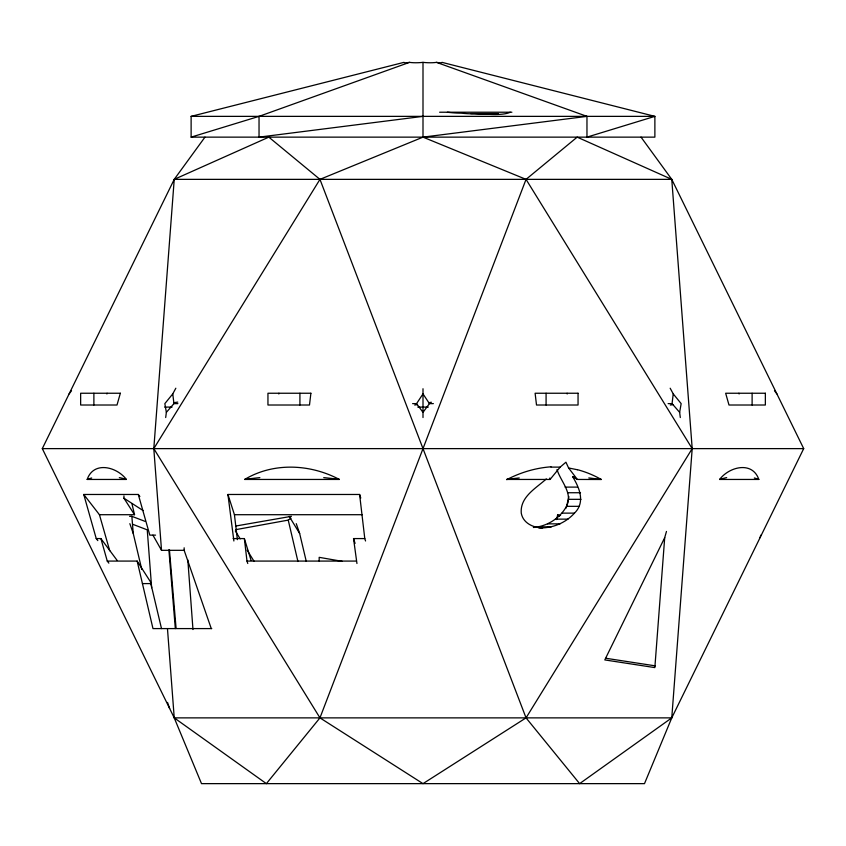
<?xml version="1.0" encoding="UTF-8"?>
<svg xmlns="http://www.w3.org/2000/svg" width="846" height="846" viewBox="0 0 846 846"><rect width="100%" height="100%" fill="white"/><g stroke="black" fill="none" stroke-linecap="round" stroke-linejoin="round"><path stroke-width="1.27" d="M204.965 137.137L174.234 179.363L153.803 448.623L161.523 550.323L184.153 550.323L211.267 628.589M664.702 537.675L654.846 667.6L604.795 659.922L664.702 537.675L666.468 531.436M167.466 628.589L174.234 717.873L266.374 783.639L319.957 717.873L526.043 179.363L577.173 137.137L671.766 179.363L803.7 448.623L671.766 717.873L579.626 783.639L526.043 717.873L319.957 179.363L268.827 137.137L174.234 179.363L42.3 448.623L174.234 717.873L201.507 783.639L644.493 783.639L671.766 717.873L692.197 448.623L671.766 179.363L641.035 137.137M278.82 393.982L278.905 393.242M680.311 417.533L679.634 412.351L672.062 403.627L673.236 393.887L670.169 388.219M165.689 417.533L166.366 412.351L164.843 403.627L172.764 393.887L175.831 388.219M679.634 412.351L681.157 403.627L673.236 393.887M556.562 519.56L557.662 514.897L560.57 515.426M566.217 507.991L568.903 496.634M106.892 393.982L107.093 393.242M760.068 537.675L760.766 535.18M538.881 527.872C552.205 528.464 565.53 523.071 574.476 513.131C585.58 502.291 579.436 487.751 572.615 476.647L574.413 476.753M533.382 527.492C546.95 526.424 559.978 518.365 566.492 506.331C573.292 493.133 560.634 481.511 557.006 469.519M87.17 479.449C93.663 460.732 116.833 466.749 126.382 479.449L87.17 479.449A384.676 140.753 71.7 0 1 91.664 477.979M412.615 403.627L416.57 403.627L423 393.887L429.43 403.627L433.385 403.627M429.43 403.627L423 412.351L416.57 403.627M69.118 393.887L71.519 390.736M577.416 469.678A122.236 107.981 -51.3 0 1 601.284 479.502L577.363 479.449L568.597 467.975L565.932 462.202L560.158 467.129L550.069 479.449L506.659 479.449A385.808 340.811 -51.3 0 1 519.243 477.958M166.366 412.351L173.938 403.627L172.764 393.887M719.618 479.449C729.167 466.749 752.337 460.732 758.83 479.449L719.618 479.449A384.676 140.753 -71.7 0 1 726.682 477.599M546.326 478.921C535.983 488.29 519.899 496.877 521.263 513.131C522.976 523.092 533.371 527.925 542.635 527.872M235.759 529.659L288.232 520.11L290.971 518.207M244.684 479.449C273.406 462.138 310.292 463.968 339.341 479.449L244.684 479.449A384.676 339.817 51.3 0 1 259.87 477.63M191.122 137.137L259.035 116.367L409.538 62.361A18.453 4.516 -6 0 0 423 62.371A18.453 4.516 6 0 0 436.462 62.371A18.453 1.872 14.2 0 0 442.046 62.371L654.878 116.367L654.878 137.137L191.122 137.137L191.122 116.367L403.965 62.361A18.453 1.872 -14.2 0 0 409.538 62.371M235.6 526.053L291.436 516.314M670.307 405.065L672.908 404.61M414.699 405.054L417.29 404.61M428.816 402.685L431.418 402.262M173.832 402.685L177.745 402.104M423 116.367L259.035 137.137L259.035 116.367M191.122 116.367L654.878 116.367L586.965 137.137L586.965 116.367L423 137.137L319.957 179.363L153.803 448.623L319.957 717.873L423 783.639L526.043 717.873L692.197 448.623L526.043 179.363L423 137.137L423 62.361M551.01 467.108L560.158 467.129M439.624 112.222L511.883 112.222M470.704 113.607L498.4 113.607M174.234 179.363L671.766 179.363M173.938 403.627L177.893 403.627M668.107 403.627L672.062 403.627M164.621 407.085L172.066 407.085M417.755 407.085L428.288 407.085M42.3 448.623L803.7 448.623M565.086 487.106L577.458 487.106M568.1 492.732L580.504 492.732M97.819 540.615L96.233 538.574L83.754 494.476L138.3 494.476L139.865 496.507M233.877 540.985L227.934 494.476L359.613 494.476L360.766 498.051M568.586 499.33L581.012 499.33M566.492 506.331L578.939 506.331M561.998 513.131L574.476 513.131M83.754 494.476L99.437 514.706L134.535 514.706L131.997 503.962M227.934 494.476L234.437 514.706L362.162 514.706M129.575 516.314L131.849 516.314L145.121 521.39M555.505 519.137L567.994 519.137M547.552 523.854L560.063 523.854M538.839 526.846L551.359 526.846M155.527 535.137L149.805 535.137L138.3 494.476M96.233 538.574L100.896 538.574L117.182 560.475M233.105 538.574L244.357 538.574L251.103 560.475M356.949 563.499L353.533 538.574L364.785 538.574L365.557 540.985M100.896 538.574L107.262 561.078L137.158 561.078L150.398 581.699L161.501 628.589M244.357 538.574L246.99 561.078L356.177 561.078M142.435 583.592L150.852 583.592M211.775 628.589L152.978 628.589L137.158 561.078M174.234 717.873L671.766 717.873M588.784 477.927L601.316 479.449M447.418 112.222L450.379 112.571A26.839 6.567 6 0 0 461.155 113.153L461.948 113.237A26.818 6.567 6 0 0 474.373 113.798A26.786 6.557 6 0 0 487.37 114.199A27.262 6.673 6 0 0 510.233 112.211M568.597 467.975L577.395 469.742M605.863 658.273L655.333 665.865M342.292 561.363L319.175 557.334L319.175 561.067M436.462 62.361L586.965 116.367M132.949 524.372L147.246 529.86L151.646 587.737M572.615 476.647L577.363 479.449M123.95 495.915L123.95 498.22L143.122 510.582M557.662 514.897L559.544 516.208M107.262 561.078L108.859 563.14M774.481 390.736L776.882 393.887M123.95 498.22L134.535 514.706M235.336 530.981L240.19 538.849M247.117 550.08L254.054 561.31M289.173 516.314L299.653 533.466L306.241 561.279M152.925 535.137L161.523 550.323M296.259 523.663L299.653 533.466M129.85 523.663L133.245 533.466L141.768 569.443M167.529 702.423L169.623 708.462M353.533 538.574L355.087 543.386M246.99 561.078L247.772 563.499M99.437 514.706L109.737 550.746M738.907 393.242L739.108 393.982M288.232 520.11L297.929 561.48M549.826 478.022L550.069 479.449M234.437 514.706L237.388 539.653M567.095 393.242L567.18 393.982M359.613 494.476L364.785 538.574M169.422 549.678L176.095 628.43M168.883 549.858L175.323 628.589M131.849 516.314L133.245 533.466M187.823 559.925L192.973 629.53M752.115 393.242L752.115 405.012M546.082 393.242L546.082 405.012M423 388.737L423 417.533M299.918 393.242L299.918 405.012M184.153 547.796L184.153 550.323M93.885 393.242L93.885 405.012M754.336 477.979A384.676 140.753 -71.7 0 1 758.841 479.428M119.318 477.599A384.676 140.753 71.7 0 1 126.371 479.428M323.732 477.63A384.676 339.817 51.3 0 1 339.352 479.428M506.733 479.64A114.971 101.562 -51.3 0 1 551.021 466.812M310.884 393.242L309.499 405.012L267.949 405.012L267.949 393.242L310.884 393.242M120.344 393.242L117.012 405.012L80.645 405.012L80.645 393.242L120.344 393.242M578.051 393.242L535.116 393.242L536.501 405.012L578.051 405.012L578.051 393.242M765.355 393.242L725.657 393.242L728.988 405.012L765.355 405.012L765.355 393.242"/></g></svg>
